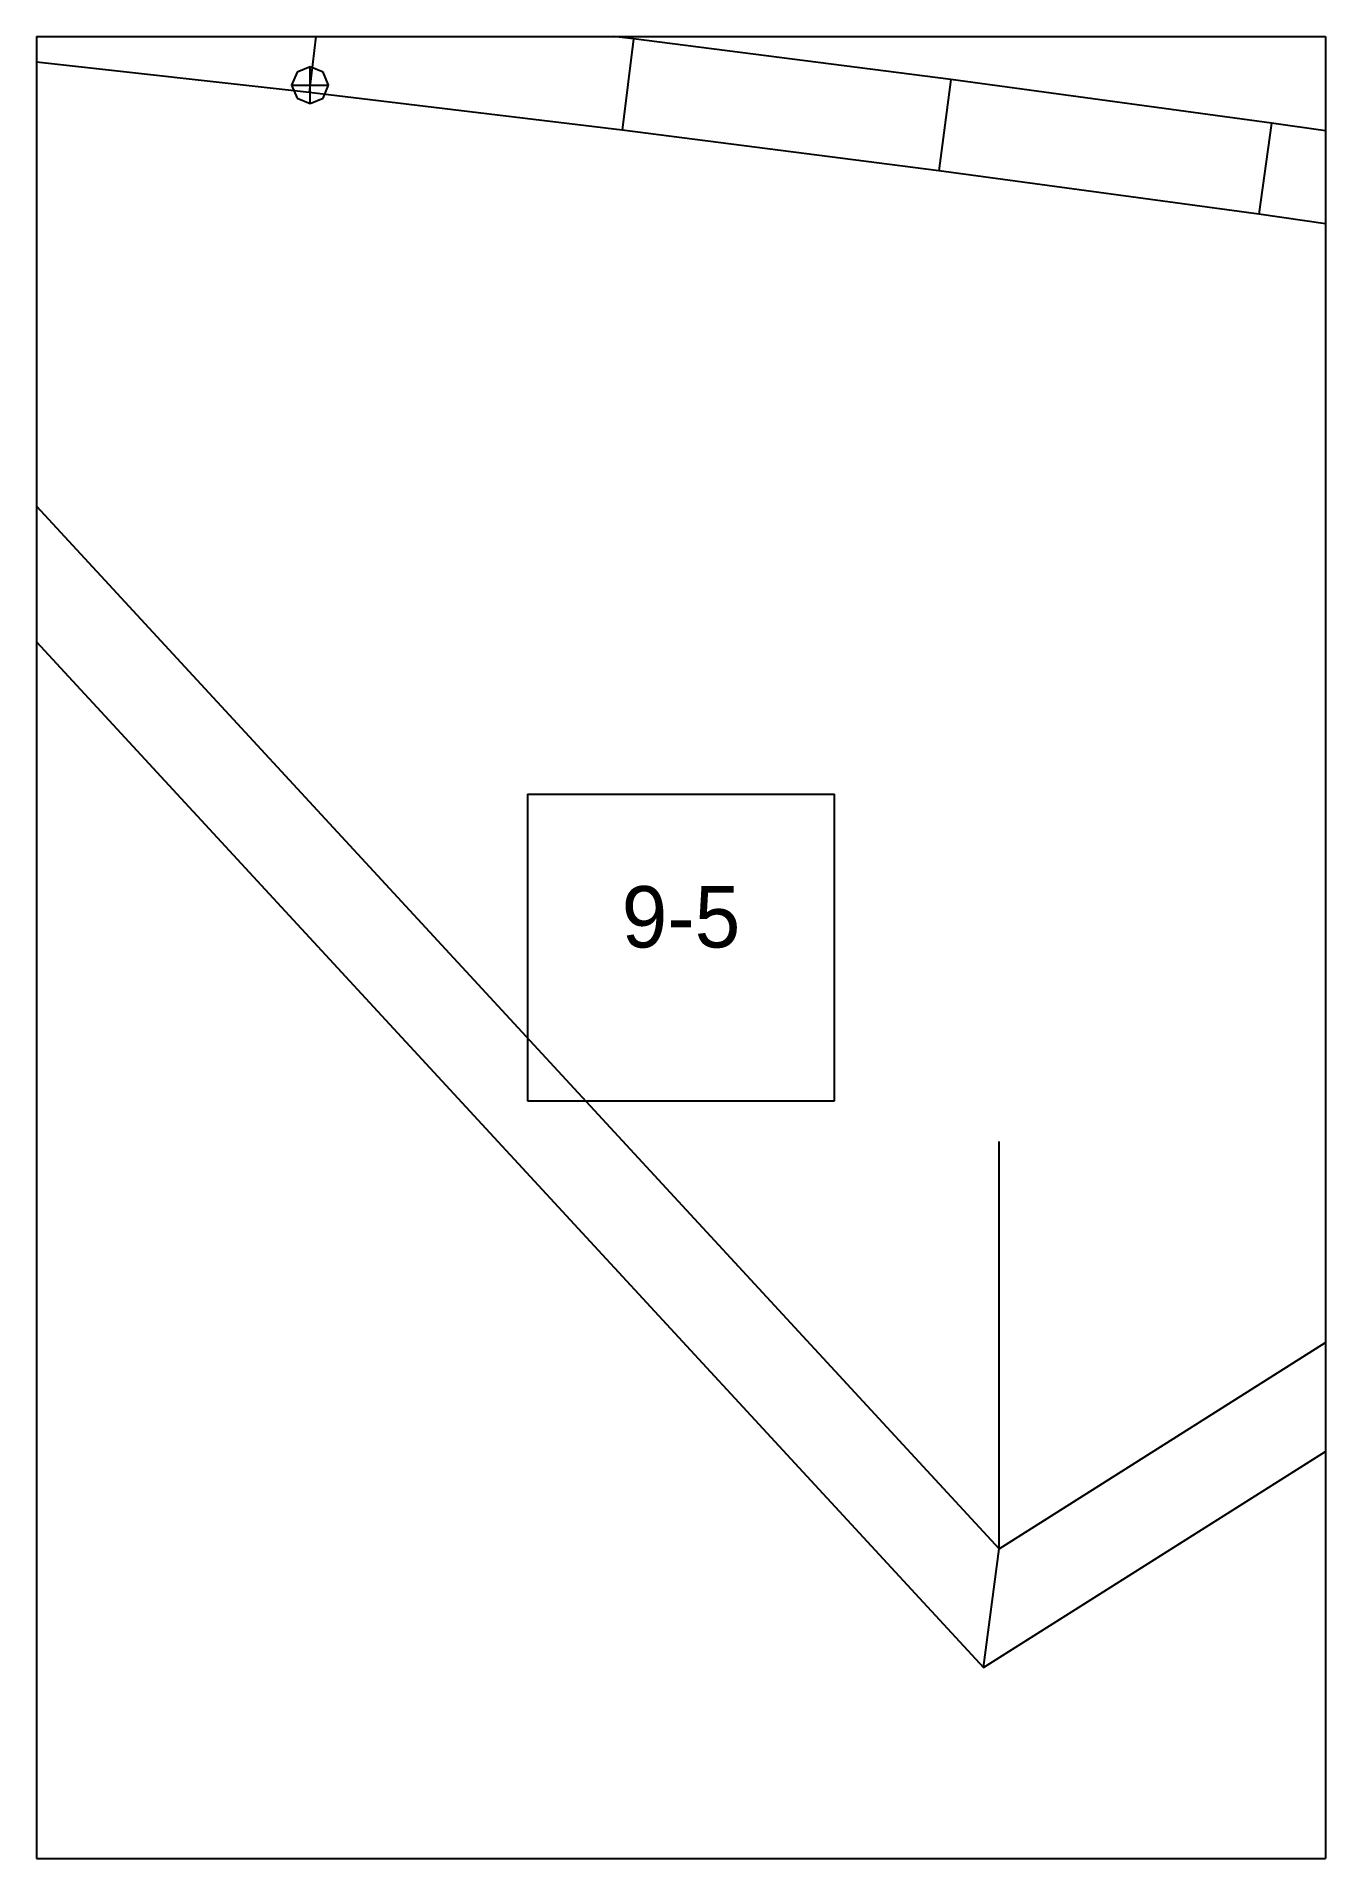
# Paper-space layout 'Plan 9-5' of a CAD drawing. Header units: metres, sheet in millimetres. Extents: x 0 to 210, y 0 to 297.
# The model-space entities are those that its viewports show. They can reach past a viewport. Long polylines and large blocks are cut down to what shows.
import ezdxf
from ezdxf.enums import TextEntityAlignment as Align

# ---------------------------------------------------------------- set-up
doc = ezdxf.new("R2010")
doc.units = ezdxf.units.M
for name, color, linetype in [('default', 7, 'Continuous'), ('TEXTLAYER', 7, 'Continuous'), ('VIEWPORTS', 7, 'Continuous')]:
    doc.layers.add(name, color=color, linetype=linetype)

msp = doc.modelspace()

# ---------------------------------------------------------------- linework, layer by layer
at = {"color": 9}
for p, q in [((840, -2079), (840, -2376)), ((840, -2079), (840, -2376)), ((1050, -2079), (1050, -2376)), ((1050, -2079), (1050, -2376)), ((630, -2376), (840, -2376)), ((630, -2376), (840, -2376)), ((840, -2376), (1050, -2376)), ((840, -2376), (840, -2673)), ((840, -2376), (1050, -2376)), ((840, -2376), (840, -2673)), ((1050, -2376), (1260, -2376)), ((1050, -2376), (1050, -2673)), ((1050, -2376), (1260, -2376)), ((1050, -2376), (1050, -2673)), ((920, -2499.5), (970, -2499.5)), ((920, -2499.5), (920, -2549.5)), ((970, -2549.5), (970, -2499.5)), ((920, -2549.5), (970, -2549.5)), ((630, -2673), (840, -2673)), ((630, -2673), (840, -2673)), ((840, -2673), (1050, -2673)), ((840, -2673), (840, -2970)), ((840, -2673), (1050, -2673)), ((840, -2673), (840, -2970)), ((1050, -2673), (1260, -2673)), ((1050, -2673), (1050, -2970)), ((1050, -2673), (1260, -2673)), ((1050, -2673), (1050, -2970))]:
    msp.add_line(p, q, dxfattribs=at)
at = {"layer": 'default', "color": 7, "linetype": 'Continuous'}
for p, q in [((886.15, -2370.24), (884.43, -2385.14)), ((937.27, -2376.39), (886.15, -2370.24)), ((937.27, -2376.39), (935.42, -2391.27)), ((988.98, -2383.03), (937.27, -2376.39)), ((884.43, -2385.14), (834.17, -2379.57)), ((882.45, -2381.83), (881.57, -2383.95)), ((884.57, -2380.95), (882.45, -2381.83)), ((886.69, -2381.83), (884.57, -2380.95)), ((884.57, -2386.95), (884.57, -2380.95)), ((887.57, -2383.95), (886.69, -2381.83)), ((881.57, -2383.95), (882.45, -2386.07)), ((881.57, -2383.95), (887.57, -2383.95)), ((886.69, -2386.07), (887.57, -2383.95)), ((988.98, -2383.03), (987.02, -2397.9)), ((1041.18, -2390.11), (988.98, -2383.03)), ((882.45, -2386.07), (884.57, -2386.95)), ((935.42, -2391.27), (884.43, -2385.14)), ((884.57, -2386.95), (886.69, -2386.07)), ((1041.18, -2390.11), (1039.11, -2404.96)), ((1093.75, -2397.63), (1041.18, -2390.11)), ((987.02, -2397.9), (935.42, -2391.27)), ((1039.11, -2404.96), (987.02, -2397.9)), ((1091.57, -2412.47), (1039.11, -2404.96)), ((798.37, -2407.42), (996.81, -2622.51)), ((798.44, -2429.62), (994.26, -2641.87)), ((996.81, -2622.51), (1242.01, -2467.53)), ((994.26, -2641.87), (1239.98, -2486.57)), ((996.81, -2622.51), (996.81, -2556.11)), ((994.26, -2641.87), (996.81, -2622.51))]:
    msp.add_line(p, q, dxfattribs=at)

# ---------------------------------------------------------------- texts
at = {"layer": 'TEXTLAYER', "color": 1}
msp.add_text('9-5', height=10, dxfattribs=at).set_placement((945, -2524.5), align=Align.CENTER)

psp = doc.layouts.new('Plan 9-5')

# ---------------------------------------------------------------- viewports
at = {"layer": 'VIEWPORTS'}
psp.add_viewport(center=(105, 148.5), size=(210, 297), view_center_point=(945, -2524.5), view_height=297, dxfattribs=at)

doc.saveas('drawing.dxf')
